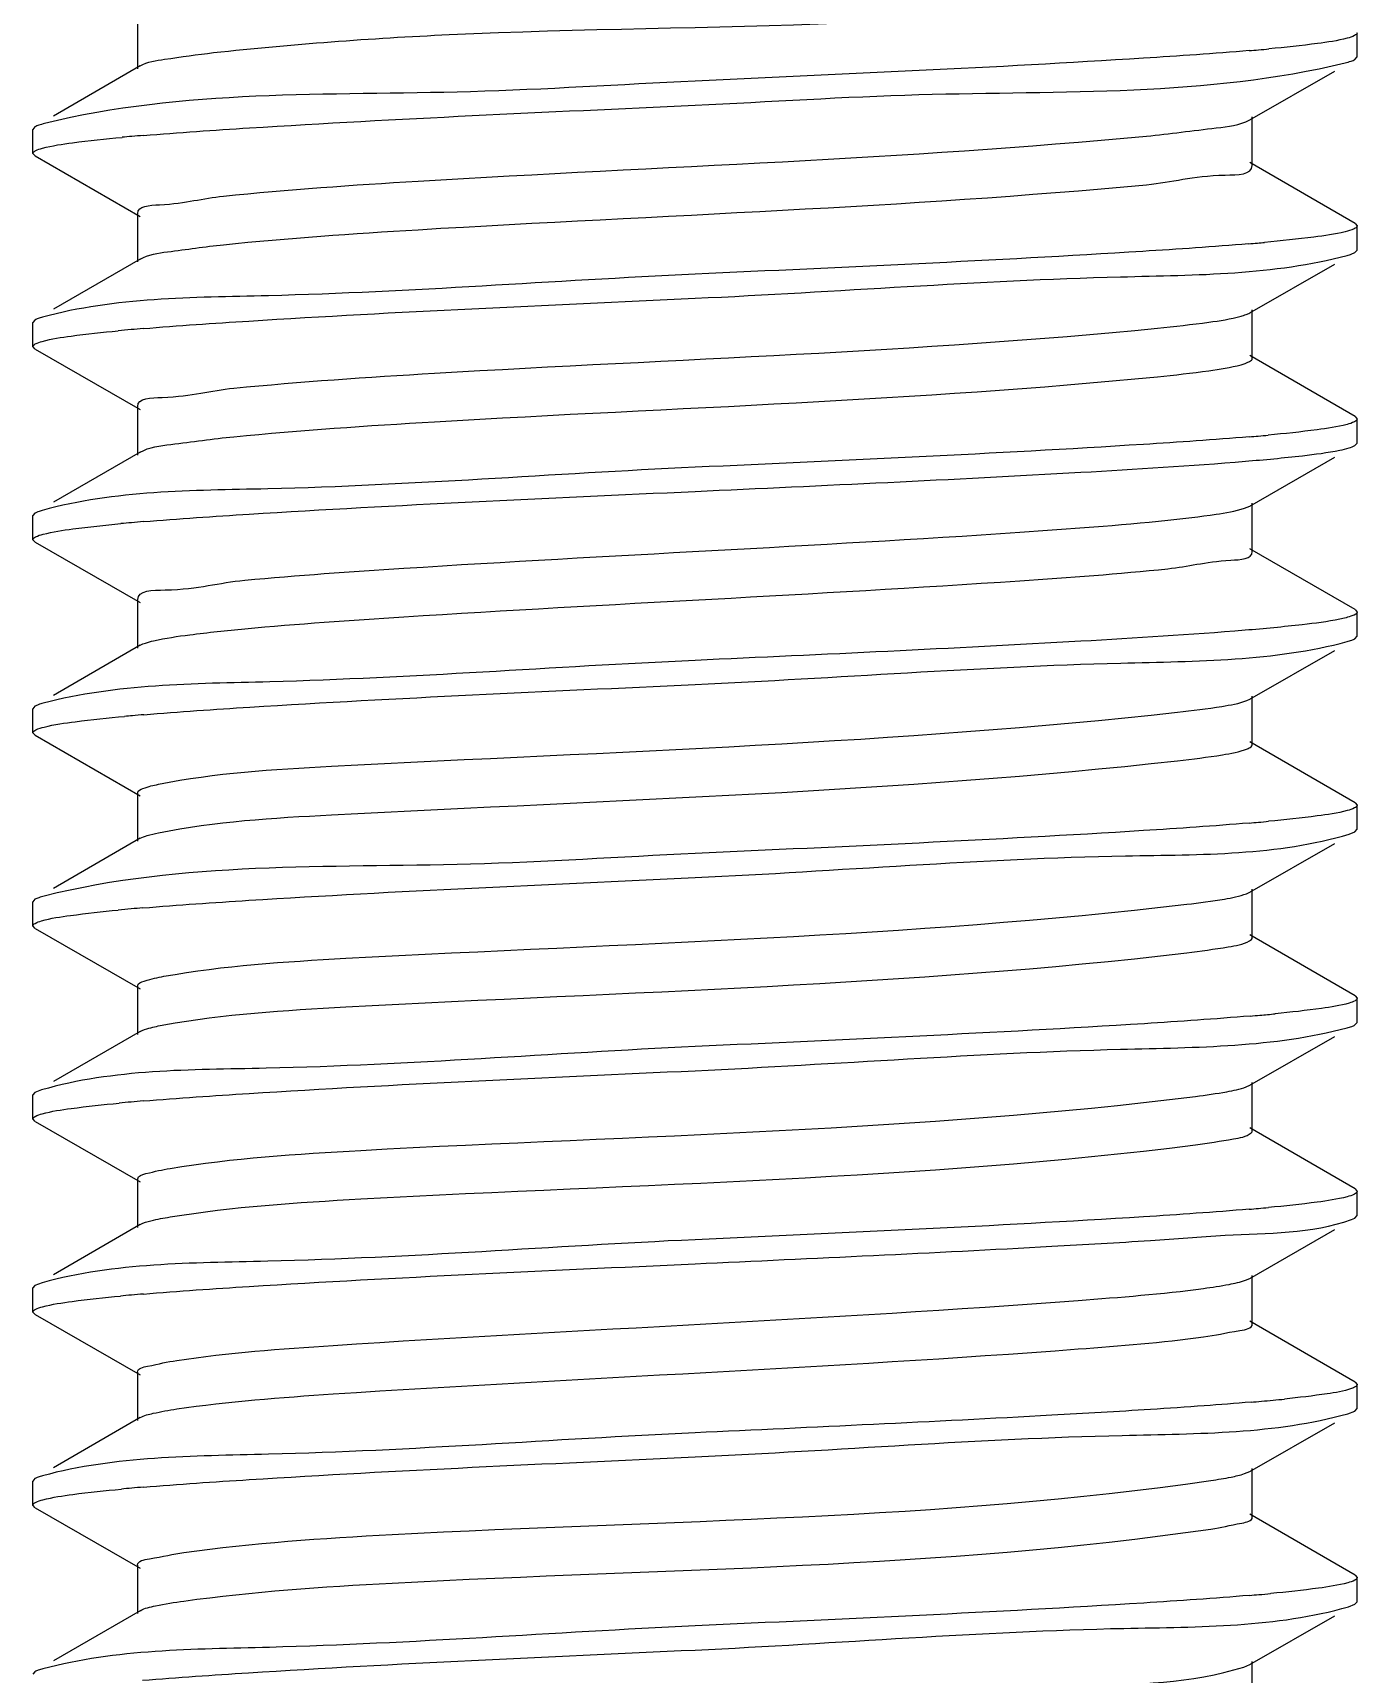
# Model space of a CAD drawing. Extents: x 1247970 to 1725648, y 860327 to 1277876.
# Drawn here: x 1318365.7 to 1318426.8, y 1199825.2 to 1199900.9 of the extents above; entities that cross this region are included whole.
import ezdxf

# ---------------------------------------------------------------- set-up
doc = ezdxf.new("R2010")
doc.units = 0
doc.header["$LTSCALE"] = 1000
doc.header["$MEASUREMENT"] = 0
doc.layers.get('0').update_dxf_attribs({"color": 254})
doc.layers.add('TK', color=4, linetype='Continuous')

# ---------------------------------------------------------------- blocks, each defined once
blk = doc.blocks.new('A$C7BF01818')
at = {"linetype": 'Continuous'}
for p, q in [((-2293.17, 6411.987), (-2293.17, 6409.747)), ((-2236.921, 6410.298), (-2236.921, 6411.409)), ((-2293.053, 6409.882), (-2297.045, 6407.569)), ((-2241.876, 6407.397), (-2237.957, 6409.647)), ((-2237.022, 6410.183), (-2236.921, 6410.298)), ((-2241.757, 6405.293), (-2241.757, 6407.533)), ((-2297.907, 6407.069), (-2298.005, 6406.956)), ((-2298.005, 6405.844), (-2298.005, 6406.955)), ((-2297.905, 6405.729), (-2298.005, 6405.843)), ((-2297.905, 6405.729), (-2293.051, 6402.943)), ((-2237.02, 6402.615), (-2241.874, 6405.428)), ((-2293.17, 6403.079), (-2293.17, 6400.839)), ((-2237.02, 6402.615), (-2236.921, 6402.501)), ((-2236.921, 6401.39), (-2236.921, 6402.501)), ((-2237.022, 6401.275), (-2236.921, 6401.39)), ((-2293.053, 6400.974), (-2297.045, 6398.661)), ((-2241.876, 6398.489), (-2237.957, 6400.738)), ((-2241.757, 6396.385), (-2241.757, 6398.625)), ((-2297.907, 6398.161), (-2298.005, 6398.047)), ((-2298.005, 6396.936), (-2298.005, 6398.047)), ((-2297.905, 6396.821), (-2298.005, 6396.936)), ((-2297.905, 6396.821), (-2293.051, 6394.035)), ((-2237.02, 6393.707), (-2241.874, 6396.52)), ((-2293.17, 6394.171), (-2293.17, 6391.931)), ((-2237.02, 6393.707), (-2236.921, 6393.593)), ((-2236.921, 6392.482), (-2236.921, 6393.593)), ((-2237.022, 6392.367), (-2236.921, 6392.482)), ((-2293.053, 6392.066), (-2297.045, 6389.753)), ((-2241.876, 6389.58), (-2237.957, 6391.83)), ((-2297.907, 6389.253), (-2298.005, 6389.139)), ((-2242.117, 6389.479), (-2241.877, 6389.58)), ((-2241.757, 6387.477), (-2241.757, 6389.717)), ((-2298.005, 6388.028), (-2298.005, 6389.139)), ((-2297.905, 6387.913), (-2298.005, 6388.028)), ((-2297.905, 6387.913), (-2293.051, 6385.126)), ((-2237.02, 6384.799), (-2241.874, 6387.612)), ((-2293.17, 6385.263), (-2293.17, 6383.023)), ((-2237.02, 6384.799), (-2236.921, 6384.685)), ((-2236.921, 6383.574), (-2236.921, 6384.685)), ((-2293.053, 6383.158), (-2297.045, 6380.844)), ((-2237.022, 6383.459), (-2236.921, 6383.574)), ((-2241.876, 6380.672), (-2237.957, 6382.922)), ((-2297.907, 6380.345), (-2298.005, 6380.231)), ((-2298.005, 6379.12), (-2298.005, 6380.231)), ((-2242.007, 6380.611), (-2241.876, 6380.672)), ((-2241.757, 6378.569), (-2241.757, 6380.809)), ((-2297.905, 6379.005), (-2298.005, 6379.12)), ((-2297.905, 6379.005), (-2293.051, 6376.218)), ((-2237.02, 6375.891), (-2241.874, 6378.704)), ((-2293.17, 6376.355), (-2293.17, 6374.115)), ((-2237.02, 6375.891), (-2236.921, 6375.777)), ((-2236.921, 6374.666), (-2236.921, 6375.777)), ((-2293.053, 6374.25), (-2297.045, 6371.936)), ((-2241.876, 6371.764), (-2237.957, 6374.014)), ((-2237.29, 6374.445), (-2237.022, 6374.551)), ((-2237.022, 6374.551), (-2236.921, 6374.666)), ((-2242.025, 6371.696), (-2241.876, 6371.764)), ((-2241.757, 6369.661), (-2241.757, 6371.901)), ((-2297.907, 6371.437), (-2298.005, 6371.324)), ((-2298.005, 6370.212), (-2298.005, 6371.323)), ((-2297.905, 6370.097), (-2298.005, 6370.211)), ((-2297.905, 6370.097), (-2293.051, 6367.31)), ((-2237.02, 6366.983), (-2241.874, 6369.796)), ((-2293.17, 6367.447), (-2293.17, 6365.207)), ((-2237.02, 6366.983), (-2236.921, 6366.869)), ((-2236.921, 6365.758), (-2236.921, 6366.869)), ((-2237.022, 6365.643), (-2236.921, 6365.758)), ((-2293.053, 6365.342), (-2297.045, 6363.028)), ((-2241.876, 6362.856), (-2237.957, 6365.106)), ((-2242.048, 6362.779), (-2241.876, 6362.856)), ((-2241.757, 6360.753), (-2241.757, 6362.993)), ((-2297.907, 6362.529), (-2298.005, 6362.414)), ((-2298.005, 6361.303), (-2298.005, 6362.415)), ((-2297.603, 6362.645), (-2297.906, 6362.529)), ((-2297.905, 6361.189), (-2298.005, 6361.303)), ((-2297.905, 6361.189), (-2293.051, 6358.402)), ((-2237.02, 6358.075), (-2241.874, 6360.888)), ((-2293.17, 6358.538), (-2293.17, 6356.299)), ((-2237.02, 6358.075), (-2236.921, 6357.961)), ((-2236.921, 6356.849), (-2236.921, 6357.961)), ((-2237.188, 6356.662), (-2237.022, 6356.735)), ((-2237.022, 6356.735), (-2236.921, 6356.849)), ((-2293.053, 6356.434), (-2297.045, 6354.12)), ((-2241.876, 6353.948), (-2237.957, 6356.198)), ((-2297.907, 6353.621), (-2298.005, 6353.507)), ((-2297.574, 6353.745), (-2297.906, 6353.621)), ((-2242.075, 6353.861), (-2241.876, 6353.948)), ((-2241.757, 6351.845), (-2241.757, 6354.084)), ((-2298.005, 6352.395), (-2298.005, 6353.507)), ((-2297.905, 6352.281), (-2298.005, 6352.395)), ((-2297.905, 6352.281), (-2293.051, 6349.494)), ((-2237.02, 6349.166), (-2241.874, 6351.98)), ((-2293.17, 6349.63), (-2293.17, 6347.391)), ((-2237.02, 6349.166), (-2236.921, 6349.053)), ((-2236.921, 6347.941), (-2236.921, 6349.053)), ((-2293.053, 6347.526), (-2297.045, 6345.212)), ((-2237.354, 6347.703), (-2237.022, 6347.826)), ((-2237.022, 6347.826), (-2236.921, 6347.941)), ((-2241.876, 6345.04), (-2237.957, 6347.29)), ((-2297.907, 6344.712), (-2298.005, 6344.599)), ((-2298.005, 6343.487), (-2298.005, 6344.599)), ((-2242.111, 6344.941), (-2241.877, 6345.04)), ((-2241.757, 6342.937), (-2241.757, 6345.176)), ((-2297.905, 6343.372), (-2298.005, 6343.487)), ((-2297.905, 6343.372), (-2293.051, 6340.586)), ((-2237.02, 6340.258), (-2241.874, 6343.072)), ((-2293.17, 6340.722), (-2293.17, 6338.483)), ((-2237.02, 6340.258), (-2236.921, 6340.145)), ((-2236.921, 6339.033), (-2236.921, 6340.145)), ((-2293.053, 6338.618), (-2297.045, 6336.304)), ((-2237.32, 6338.804), (-2237.022, 6338.918)), ((-2237.022, 6338.918), (-2236.921, 6339.034)), ((-2241.876, 6336.132), (-2237.957, 6338.382)), ((-2241.757, 6334.029), (-2241.757, 6336.268)), ((-2297.907, 6335.804), (-2298.005, 6335.691)), ((-2242.156, 6336.019), (-2241.877, 6336.132))]:
    blk.add_line(p, q, dxfattribs=at)
for centre, radius, start, end in [((-2252.135, 6531.371), 121.216, 274.84597, 275.04559), ((-2250.558, 6513.537), 103.311, 275.04401, 275.31495), ((-2284.266, 6302.587), 104.446, 95.0379, 95.28657), ((-2282.551, 6283.114), 123.994, 94.78823, 95.03749), ((-2252.254, 6523.827), 122.584, 274.83139, 275.02402), ((-2250.966, 6509.164), 107.865, 275.02453, 275.20074), ((-2284.616, 6297.54), 100.569, 95.05319, 95.3915), ((-2282.627, 6275.088), 123.109, 94.79552, 95.0552), ((-2252.152, 6513.749), 121.411, 274.8438, 275.04232), ((-2250.62, 6496.405), 103.999, 275.04113, 275.29693), ((-2284.371, 6285.925), 103.287, 95.04227, 95.31823), ((-2282.564, 6265.455), 123.836, 94.78882, 95.04249), ((-2284.019, 6273.108), 107.211, 95.02596, 95.21849), ((-2282.476, 6255.518), 124.869, 94.77989, 95.02437), ((-2252.147, 6495.875), 121.352, 274.84421, 275.04365), ((-2250.593, 6478.286), 103.695, 275.04229, 275.30502), ((-2284.614, 6270.787), 100.598, 95.05373, 95.38908), ((-2282.641, 6248.521), 122.951, 94.79792, 95.0557), ((-2251.98, 6485.046), 119.424, 274.86439, 275.07646), ((-2249.97, 6462.547), 96.836, 275.06972, 275.49519), ((-2284.532, 6260.979), 101.501, 95.04964, 95.36525), ((-2282.61, 6239.264), 123.301, 94.79401, 95.05097), ((-2252.15, 6478.083), 121.377, 274.84408, 275.04314), ((-2250.604, 6460.596), 103.821, 275.04185, 275.30177), ((-2284.411, 6250.734), 102.844, 95.04425, 95.32909), ((-2282.581, 6230.016), 123.642, 94.79104, 95.04473), ((-2251.857, 6465.835), 118.024, 274.87998, 275.1145), ((-2249.145, 6435.893), 87.959, 275.09376, 275.79105), ((-2284.326, 6240.888), 103.786, 95.04051, 95.30427), ((-2282.562, 6220.888), 123.863, 94.78942, 95.04046), ((-2252.098, 6459.68), 120.787, 274.84993, 275.0535), ((-2250.403, 6440.556), 101.589, 275.05081, 275.3612)]:
    blk.add_arc(centre, radius, start, end, dxfattribs=at)
for points, knots in [([(-2289.665, 6410.496), (-2286.053, 6410.892), (-2270.406, 6412.043), (-2254.502, 6411.374), (-2242.687, 6413.819)], [0, 0, 0, 0, 0.231437, 1, 1, 1, 1]), ([(-2237.383, 6411.163), (-2237.831, 6411.042), (-2239.037, 6410.869), (-2240.242, 6410.739), (-2240.988, 6410.669)], [0, 0, 0, 0, 0.3824, 1, 1, 1, 1]), ([(-2236.923, 6411.409), (-2236.923, 6411.353), (-2237.11, 6411.234), (-2237.265, 6411.194), (-2237.383, 6411.163)], [0, 0, 0, 0, 0.315199, 1, 1, 1, 1]), ([(-2293.053, 6409.882), (-2292.717, 6410.078), (-2291.54, 6410.242), (-2290.422, 6410.413), (-2289.665, 6410.496)], [0, 0, 0, 0, 0.337737, 1, 1, 1, 1]), ([(-2241.895, 6410.589), (-2243.522, 6410.451), (-2252.038, 6409.872), (-2260.567, 6409.502), (-2267.463, 6409.182)], [0, 0, 0, 0, 0.191193, 1, 1, 1, 1]), ([(-2267.463, 6408.071), (-2264.021, 6408.231), (-2254.054, 6408.898), (-2243.861, 6408.467), (-2237.478, 6410.027)], [0, 0, 0, 0, 0.344011, 1, 1, 1, 1]), ([(-2237.478, 6410.027), (-2237.386, 6410.05), (-2237.231, 6410.092), (-2237.08, 6410.15), (-2237.023, 6410.183)], [0, 0, 0, 0, 0.589974, 1, 1, 1, 1]), ([(-2267.463, 6409.182), (-2270.913, 6409.022), (-2280.884, 6408.349), (-2291.089, 6408.805), (-2297.466, 6407.222)], [0, 0, 0, 0, 0.34451, 1, 1, 1, 1]), ([(-2292.901, 6406.675), (-2291.274, 6406.812), (-2282.801, 6407.384), (-2274.316, 6407.753), (-2267.463, 6408.071)], [0, 0, 0, 0, 0.192199, 1, 1, 1, 1]), ([(-2246.637, 6406.645), (-2245.561, 6406.746), (-2244, 6406.974), (-2242.335, 6407.133), (-2241.877, 6407.397)], [0, 0, 0, 0, 0.671541, 1, 1, 1, 1]), ([(-2297.466, 6407.222), (-2297.555, 6407.2), (-2297.705, 6407.159), (-2297.851, 6407.101), (-2297.906, 6407.069)], [0, 0, 0, 0, 0.589232, 1, 1, 1, 1]), ([(-2297.562, 6406.086), (-2297.108, 6406.21), (-2295.88, 6406.386), (-2294.653, 6406.518), (-2293.89, 6406.588)], [0, 0, 0, 0, 0.380183, 1, 1, 1, 1]), ([(-2289.21, 6403.876), (-2286.227, 6404.185), (-2272.034, 6405.149), (-2257.81, 6405.594), (-2246.637, 6406.645)], [0, 0, 0, 0, 0.210879, 1, 1, 1, 1]), ([(-2298.004, 6405.843), (-2298.004, 6405.898), (-2297.825, 6406.016), (-2297.675, 6406.055), (-2297.562, 6406.086)], [0, 0, 0, 0, 0.316303, 1, 1, 1, 1]), ([(-2246.637, 6404.405), (-2245.423, 6404.519), (-2244.289, 6404.906), (-2241.761, 6404.851), (-2241.759, 6405.293)], [0, 0, 0, 0, 0.733837, 1, 1, 1, 1]), ([(-2289.21, 6401.637), (-2286.227, 6401.945), (-2272.034, 6402.909), (-2257.81, 6403.354), (-2246.637, 6404.405)], [0, 0, 0, 0, 0.210879, 1, 1, 1, 1]), ([(-2293.168, 6403.079), (-2293.169, 6403.441), (-2291.132, 6403.474), (-2290.197, 6403.774), (-2289.21, 6403.876)], [0, 0, 0, 0, 0.267194, 1, 1, 1, 1]), ([(-2237.478, 6402.23), (-2237.949, 6402.115), (-2239.188, 6401.941), (-2240.429, 6401.812), (-2241.188, 6401.743)], [0, 0, 0, 0, 0.388842, 1, 1, 1, 1]), ([(-2236.923, 6402.501), (-2236.923, 6402.436), (-2237.157, 6402.308), (-2237.336, 6402.265), (-2237.478, 6402.23)], [0, 0, 0, 0, 0.307526, 1, 1, 1, 1]), ([(-2293.052, 6400.974), (-2292.677, 6401.193), (-2291.338, 6401.357), (-2290.073, 6401.547), (-2289.21, 6401.637)], [0, 0, 0, 0, 0.333885, 1, 1, 1, 1]), ([(-2241.929, 6401.678), (-2243.556, 6401.54), (-2252.061, 6400.963), (-2260.579, 6400.594), (-2267.463, 6400.274)], [0, 0, 0, 0, 0.191465, 1, 1, 1, 1]), ([(-2237.39, 6401.141), (-2237.317, 6401.161), (-2237.191, 6401.198), (-2237.07, 6401.248), (-2237.022, 6401.275)], [0, 0, 0, 0, 0.580973, 1, 1, 1, 1]), ([(-2267.463, 6399.163), (-2260.922, 6399.467), (-2250.962, 6400.252), (-2240.772, 6400.241), (-2237.39, 6401.141)], [0, 0, 0, 0, 0.651738, 1, 1, 1, 1]), ([(-2267.463, 6400.274), (-2274.023, 6399.97), (-2283.986, 6399.167), (-2294.196, 6399.21), (-2297.562, 6398.289)], [0, 0, 0, 0, 0.653001, 1, 1, 1, 1]), ([(-2292.919, 6397.766), (-2291.293, 6397.902), (-2282.813, 6398.476), (-2274.323, 6398.844), (-2267.463, 6399.163)], [0, 0, 0, 0, 0.19199, 1, 1, 1, 1]), ([(-2297.562, 6398.289), (-2297.63, 6398.27), (-2297.748, 6398.235), (-2297.862, 6398.187), (-2297.906, 6398.161)], [0, 0, 0, 0, 0.578957, 1, 1, 1, 1]), ([(-2246.135, 6397.785), (-2245.341, 6397.864), (-2244.052, 6398.01), (-2242.762, 6398.206), (-2242.278, 6398.339)], [0, 0, 0, 0, 0.613963, 1, 1, 1, 1]), ([(-2242.278, 6398.339), (-2242.199, 6398.361), (-2242.062, 6398.403), (-2241.929, 6398.458), (-2241.877, 6398.489)], [0, 0, 0, 0, 0.577447, 1, 1, 1, 1]), ([(-2297.57, 6397.175), (-2297.137, 6397.295), (-2295.964, 6397.467), (-2294.793, 6397.595), (-2294.066, 6397.664)], [0, 0, 0, 0, 0.381151, 1, 1, 1, 1]), ([(-2288.73, 6395.017), (-2285.65, 6395.319), (-2271.451, 6396.273), (-2257.215, 6396.69), (-2246.135, 6397.785)], [0, 0, 0, 0, 0.217496, 1, 1, 1, 1]), ([(-2298.004, 6396.936), (-2298.004, 6396.99), (-2297.829, 6397.106), (-2297.682, 6397.145), (-2297.57, 6397.175)], [0, 0, 0, 0, 0.317904, 1, 1, 1, 1]), ([(-2246.135, 6395.545), (-2245.341, 6395.624), (-2244.052, 6395.77), (-2242.762, 6395.966), (-2242.278, 6396.099)], [0, 0, 0, 0, 0.613963, 1, 1, 1, 1]), ([(-2242.278, 6396.099), (-2242.145, 6396.136), (-2241.969, 6396.183), (-2241.759, 6396.321), (-2241.759, 6396.385)], [0, 0, 0, 0, 0.68229, 1, 1, 1, 1]), ([(-2288.73, 6392.777), (-2285.65, 6393.079), (-2271.451, 6394.034), (-2257.215, 6394.451), (-2246.135, 6395.545)], [0, 0, 0, 0, 0.217496, 1, 1, 1, 1]), ([(-2293.168, 6394.171), (-2293.168, 6394.574), (-2290.874, 6394.563), (-2289.835, 6394.908), (-2288.73, 6395.017)], [0, 0, 0, 0, 0.26653, 1, 1, 1, 1]), ([(-2237.39, 6393.345), (-2237.842, 6393.224), (-2239.055, 6393.05), (-2240.268, 6392.92), (-2241.019, 6392.85)], [0, 0, 0, 0, 0.382755, 1, 1, 1, 1]), ([(-2236.923, 6393.593), (-2236.923, 6393.536), (-2237.114, 6393.417), (-2237.27, 6393.376), (-2237.39, 6393.345)], [0, 0, 0, 0, 0.314531, 1, 1, 1, 1]), ([(-2293.052, 6392.066), (-2292.634, 6392.31), (-2291.124, 6392.471), (-2289.705, 6392.681), (-2288.73, 6392.777)], [0, 0, 0, 0, 0.330518, 1, 1, 1, 1]), ([(-2241.9, 6392.772), (-2243.527, 6392.634), (-2252.042, 6392.056), (-2260.569, 6391.686), (-2267.463, 6391.366)], [0, 0, 0, 0, 0.191235, 1, 1, 1, 1]), ([(-2237.723, 6392.156), (-2237.578, 6392.186), (-2237.341, 6392.241), (-2237.106, 6392.319), (-2237.023, 6392.367)], [0, 0, 0, 0, 0.608479, 1, 1, 1, 1]), ([(-2242.077, 6391.646), (-2241.2, 6391.719), (-2239.745, 6391.856), (-2238.293, 6392.04), (-2237.723, 6392.156)], [0, 0, 0, 0, 0.602598, 1, 1, 1, 1]), ([(-2267.463, 6391.366), (-2274.031, 6391.061), (-2283.994, 6390.252), (-2294.211, 6390.306), (-2297.57, 6389.379)], [0, 0, 0, 0, 0.653592, 1, 1, 1, 1]), ([(-2292.902, 6388.859), (-2291.276, 6388.995), (-2282.802, 6389.568), (-2274.317, 6389.937), (-2267.463, 6390.255)], [0, 0, 0, 0, 0.19213, 1, 1, 1, 1]), ([(-2297.57, 6389.379), (-2297.637, 6389.36), (-2297.752, 6389.325), (-2297.863, 6389.278), (-2297.906, 6389.253)], [0, 0, 0, 0, 0.577846, 1, 1, 1, 1]), ([(-2245.659, 6388.925), (-2244.914, 6389.003), (-2243.73, 6389.148), (-2242.542, 6389.339), (-2242.117, 6389.479)], [0, 0, 0, 0, 0.625887, 1, 1, 1, 1]), ([(-2297.53, 6388.278), (-2297.082, 6388.397), (-2295.883, 6388.569), (-2294.685, 6388.698), (-2293.944, 6388.767)], [0, 0, 0, 0, 0.383866, 1, 1, 1, 1]), ([(-2298.004, 6388.028), (-2298.004, 6388.085), (-2297.809, 6388.206), (-2297.651, 6388.246), (-2297.53, 6388.278)], [0, 0, 0, 0, 0.313842, 1, 1, 1, 1]), ([(-2288.226, 6386.157), (-2285.785, 6386.385), (-2273.874, 6387.208), (-2261.948, 6387.729), (-2252.484, 6388.372)], [0, 0, 0, 0, 0.20538, 1, 1, 1, 1]), ([(-2245.659, 6386.686), (-2244.686, 6386.787), (-2243.763, 6387.081), (-2241.758, 6387.121), (-2241.759, 6387.477)], [0, 0, 0, 0, 0.73314, 1, 1, 1, 1]), ([(-2293.168, 6385.263), (-2293.166, 6385.71), (-2290.603, 6385.649), (-2289.455, 6386.042), (-2288.226, 6386.157)], [0, 0, 0, 0, 0.266129, 1, 1, 1, 1]), ([(-2288.226, 6383.917), (-2285.785, 6384.145), (-2273.874, 6384.969), (-2261.948, 6385.49), (-2252.484, 6386.132)], [0, 0, 0, 0, 0.20538, 1, 1, 1, 1]), ([(-2236.923, 6384.685), (-2236.924, 6384.599), (-2237.282, 6384.456), (-2237.521, 6384.401), (-2237.723, 6384.359)], [0, 0, 0, 0, 0.294048, 1, 1, 1, 1]), ([(-2292.433, 6383.363), (-2291.886, 6383.49), (-2290.482, 6383.689), (-2289.075, 6383.838), (-2288.226, 6383.917)], [0, 0, 0, 0, 0.396912, 1, 1, 1, 1]), ([(-2237.723, 6384.359), (-2238.294, 6384.243), (-2239.749, 6384.059), (-2241.207, 6383.922), (-2242.087, 6383.848)], [0, 0, 0, 0, 0.39732, 1, 1, 1, 1]), ([(-2293.052, 6383.158), (-2292.976, 6383.202), (-2292.77, 6383.279), (-2292.559, 6383.334), (-2292.433, 6383.363)], [0, 0, 0, 0, 0.403646, 1, 1, 1, 1]), ([(-2267.463, 6381.347), (-2260.917, 6381.651), (-2250.957, 6382.439), (-2240.763, 6382.422), (-2237.385, 6383.326)], [0, 0, 0, 0, 0.652036, 1, 1, 1, 1]), ([(-2237.385, 6383.326), (-2237.312, 6383.346), (-2237.189, 6383.382), (-2237.069, 6383.432), (-2237.022, 6383.459)], [0, 0, 0, 0, 0.580352, 1, 1, 1, 1]), ([(-2267.463, 6382.458), (-2274.001, 6382.155), (-2283.959, 6381.374), (-2294.144, 6381.376), (-2297.53, 6380.482)], [0, 0, 0, 0, 0.651454, 1, 1, 1, 1]), ([(-2292.881, 6379.953), (-2291.254, 6380.089), (-2282.787, 6380.661), (-2274.309, 6381.029), (-2267.463, 6381.347)], [0, 0, 0, 0, 0.192343, 1, 1, 1, 1]), ([(-2297.53, 6380.482), (-2297.605, 6380.462), (-2297.733, 6380.424), (-2297.858, 6380.373), (-2297.906, 6380.345)], [0, 0, 0, 0, 0.582618, 1, 1, 1, 1]), ([(-2292.21, 6376.743), (-2289.591, 6377.277), (-2273.846, 6378.189), (-2258.164, 6378.637), (-2245.207, 6380.066)], [0, 0, 0, 0, 0.170148, 1, 1, 1, 1]), ([(-2245.207, 6380.066), (-2244.523, 6380.141), (-2243.454, 6380.284), (-2242.374, 6380.465), (-2242.007, 6380.611)], [0, 0, 0, 0, 0.635247, 1, 1, 1, 1]), ([(-2298.004, 6379.12), (-2298.003, 6379.183), (-2297.782, 6379.308), (-2297.61, 6379.351), (-2297.475, 6379.384)], [0, 0, 0, 0, 0.309986, 1, 1, 1, 1]), ([(-2297.475, 6379.384), (-2297.007, 6379.501), (-2295.769, 6379.676), (-2294.531, 6379.806), (-2293.771, 6379.875)], [0, 0, 0, 0, 0.386998, 1, 1, 1, 1]), ([(-2241.986, 6378.38), (-2241.926, 6378.405), (-2241.834, 6378.443), (-2241.758, 6378.532), (-2241.759, 6378.569)], [0, 0, 0, 0, 0.639407, 1, 1, 1, 1]), ([(-2292.21, 6374.504), (-2289.591, 6375.037), (-2273.846, 6375.949), (-2258.164, 6376.398), (-2245.207, 6377.826)], [0, 0, 0, 0, 0.170148, 1, 1, 1, 1]), ([(-2245.207, 6377.826), (-2244.515, 6377.902), (-2243.44, 6378.048), (-2242.35, 6378.229), (-2241.986, 6378.38)], [0, 0, 0, 0, 0.63863, 1, 1, 1, 1]), ([(-2293.168, 6376.355), (-2293.168, 6376.458), (-2292.738, 6376.628), (-2292.453, 6376.694), (-2292.21, 6376.743)], [0, 0, 0, 0, 0.294223, 1, 1, 1, 1]), ([(-2237.385, 6375.53), (-2237.835, 6375.409), (-2239.046, 6375.235), (-2240.256, 6375.105), (-2241.005, 6375.035)], [0, 0, 0, 0, 0.382425, 1, 1, 1, 1]), ([(-2236.923, 6375.777), (-2236.923, 6375.721), (-2237.111, 6375.601), (-2237.266, 6375.561), (-2237.385, 6375.53)], [0, 0, 0, 0, 0.315013, 1, 1, 1, 1]), ([(-2241.9, 6374.956), (-2243.526, 6374.818), (-2252.041, 6374.24), (-2260.568, 6373.87), (-2267.463, 6373.55)], [0, 0, 0, 0, 0.191214, 1, 1, 1, 1]), ([(-2293.052, 6374.25), (-2292.952, 6374.308), (-2292.67, 6374.402), (-2292.385, 6374.468), (-2292.21, 6374.504)], [0, 0, 0, 0, 0.390527, 1, 1, 1, 1]), ([(-2267.463, 6372.439), (-2260.843, 6372.746), (-2250.877, 6373.613), (-2240.599, 6373.453), (-2237.29, 6374.445)], [0, 0, 0, 0, 0.657311, 1, 1, 1, 1]), ([(-2267.463, 6373.55), (-2270.917, 6373.39), (-2280.89, 6372.713), (-2291.102, 6373.182), (-2297.475, 6371.588)], [0, 0, 0, 0, 0.344783, 1, 1, 1, 1]), ([(-2292.924, 6371.041), (-2291.298, 6371.178), (-2282.817, 6371.751), (-2274.324, 6372.12), (-2267.463, 6372.439)], [0, 0, 0, 0, 0.191994, 1, 1, 1, 1]), ([(-2297.475, 6371.588), (-2297.562, 6371.566), (-2297.709, 6371.525), (-2297.852, 6371.468), (-2297.906, 6371.437)], [0, 0, 0, 0, 0.588366, 1, 1, 1, 1]), ([(-2291.958, 6367.884), (-2289.191, 6368.387), (-2273.412, 6369.361), (-2257.647, 6369.698), (-2244.782, 6371.206)], [0, 0, 0, 0, 0.178406, 1, 1, 1, 1]), ([(-2244.782, 6371.206), (-2244.2, 6371.274), (-2243.278, 6371.402), (-2242.351, 6371.571), (-2242.025, 6371.696)], [0, 0, 0, 0, 0.627082, 1, 1, 1, 1]), ([(-2298.004, 6370.211), (-2298.005, 6370.262), (-2297.845, 6370.375), (-2297.706, 6370.412), (-2297.603, 6370.442)], [0, 0, 0, 0, 0.32085, 1, 1, 1, 1]), ([(-2297.603, 6370.442), (-2297.17, 6370.566), (-2295.984, 6370.739), (-2294.801, 6370.87), (-2294.062, 6370.94)], [0, 0, 0, 0, 0.377676, 1, 1, 1, 1]), ([(-2244.782, 6368.966), (-2244.141, 6369.041), (-2243.18, 6369.191), (-2242.182, 6369.355), (-2241.884, 6369.52)], [0, 0, 0, 0, 0.654551, 1, 1, 1, 1]), ([(-2241.884, 6369.52), (-2241.85, 6369.539), (-2241.794, 6369.573), (-2241.758, 6369.635), (-2241.758, 6369.661)], [0, 0, 0, 0, 0.60532, 1, 1, 1, 1]), ([(-2291.958, 6365.644), (-2289.191, 6366.147), (-2273.412, 6367.121), (-2257.647, 6367.458), (-2244.782, 6368.966)], [0, 0, 0, 0, 0.178406, 1, 1, 1, 1]), ([(-2293.169, 6367.447), (-2293.168, 6367.572), (-2292.607, 6367.748), (-2292.264, 6367.828), (-2291.958, 6367.884)], [0, 0, 0, 0, 0.287378, 1, 1, 1, 1]), ([(-2237.29, 6366.648), (-2237.703, 6366.525), (-2238.845, 6366.354), (-2239.983, 6366.225), (-2240.697, 6366.156)], [0, 0, 0, 0, 0.375669, 1, 1, 1, 1]), ([(-2236.923, 6366.869), (-2236.922, 6366.821), (-2237.065, 6366.714), (-2237.195, 6366.677), (-2237.29, 6366.648)], [0, 0, 0, 0, 0.325442, 1, 1, 1, 1]), ([(-2241.853, 6366.052), (-2243.479, 6365.914), (-2252.01, 6365.333), (-2260.552, 6364.963), (-2267.463, 6364.642)], [0, 0, 0, 0, 0.190806, 1, 1, 1, 1]), ([(-2293.052, 6365.342), (-2292.927, 6365.414), (-2292.559, 6365.524), (-2292.19, 6365.602), (-2291.958, 6365.644)], [0, 0, 0, 0, 0.379548, 1, 1, 1, 1]), ([(-2267.463, 6363.531), (-2260.921, 6363.834), (-2250.962, 6364.62), (-2240.771, 6364.609), (-2237.389, 6365.509)], [0, 0, 0, 0, 0.651783, 1, 1, 1, 1]), ([(-2237.389, 6365.509), (-2237.316, 6365.528), (-2237.191, 6365.565), (-2237.07, 6365.615), (-2237.022, 6365.643)], [0, 0, 0, 0, 0.580906, 1, 1, 1, 1]), ([(-2267.463, 6364.642), (-2274.056, 6364.336), (-2284.021, 6363.5), (-2294.266, 6363.603), (-2297.603, 6362.645)], [0, 0, 0, 0, 0.655291, 1, 1, 1, 1]), ([(-2292.915, 6362.134), (-2291.289, 6362.27), (-2282.811, 6362.844), (-2274.321, 6363.212), (-2267.463, 6363.531)], [0, 0, 0, 0, 0.192039, 1, 1, 1, 1]), ([(-2244.383, 6362.346), (-2243.897, 6362.407), (-2243.115, 6362.52), (-2242.332, 6362.675), (-2242.048, 6362.779)], [0, 0, 0, 0, 0.617634, 1, 1, 1, 1]), ([(-2297.574, 6361.542), (-2297.136, 6361.664), (-2295.948, 6361.836), (-2294.761, 6361.966), (-2294.023, 6362.036)], [0, 0, 0, 0, 0.380282, 1, 1, 1, 1]), ([(-2291.678, 6359.024), (-2288.768, 6359.502), (-2272.965, 6360.52), (-2257.139, 6360.748), (-2244.383, 6362.346)], [0, 0, 0, 0, 0.186619, 1, 1, 1, 1]), ([(-2298.004, 6361.303), (-2298.004, 6361.357), (-2297.831, 6361.472), (-2297.685, 6361.511), (-2297.574, 6361.542)], [0, 0, 0, 0, 0.318273, 1, 1, 1, 1]), ([(-2244.383, 6360.106), (-2243.795, 6360.18), (-2242.959, 6360.338), (-2242.031, 6360.475), (-2241.812, 6360.66)], [0, 0, 0, 0, 0.673805, 1, 1, 1, 1]), ([(-2241.812, 6360.66), (-2241.796, 6360.673), (-2241.77, 6360.7), (-2241.758, 6360.737), (-2241.758, 6360.753)], [0, 0, 0, 0, 0.561944, 1, 1, 1, 1]), ([(-2291.678, 6356.784), (-2288.768, 6357.262), (-2272.965, 6358.28), (-2257.139, 6358.508), (-2244.383, 6360.106)], [0, 0, 0, 0, 0.186619, 1, 1, 1, 1]), ([(-2293.169, 6358.538), (-2293.168, 6358.688), (-2292.46, 6358.864), (-2292.053, 6358.962), (-2291.678, 6359.024)], [0, 0, 0, 0, 0.282158, 1, 1, 1, 1]), ([(-2237.389, 6357.712), (-2237.84, 6357.592), (-2239.051, 6357.418), (-2240.262, 6357.288), (-2241.011, 6357.219)], [0, 0, 0, 0, 0.382825, 1, 1, 1, 1]), ([(-2236.923, 6357.961), (-2236.923, 6357.904), (-2237.114, 6357.784), (-2237.27, 6357.744), (-2237.389, 6357.712)], [0, 0, 0, 0, 0.314536, 1, 1, 1, 1]), ([(-2293.052, 6356.434), (-2292.9, 6356.522), (-2292.434, 6356.646), (-2291.973, 6356.736), (-2291.678, 6356.784)], [0, 0, 0, 0, 0.370266, 1, 1, 1, 1]), ([(-2241.9, 6357.14), (-2243.526, 6357.002), (-2252.041, 6356.423), (-2260.568, 6356.054), (-2267.463, 6355.734)], [0, 0, 0, 0, 0.191221, 1, 1, 1, 1]), ([(-2246.458, 6355.698), (-2245.309, 6355.771), (-2242.233, 6356.059), (-2239.033, 6356.011), (-2237.188, 6356.662)], [0, 0, 0, 0, 0.370173, 1, 1, 1, 1]), ([(-2267.463, 6355.734), (-2274.034, 6355.429), (-2283.997, 6354.616), (-2294.218, 6354.676), (-2297.574, 6353.745)], [0, 0, 0, 0, 0.653765, 1, 1, 1, 1]), ([(-2267.463, 6354.622), (-2261.979, 6354.877), (-2254.975, 6355.195), (-2247.975, 6355.601), (-2246.458, 6355.698)], [0, 0, 0, 0, 0.7831, 1, 1, 1, 1]), ([(-2292.908, 6353.226), (-2291.282, 6353.363), (-2282.806, 6353.936), (-2274.319, 6354.304), (-2267.463, 6354.622)], [0, 0, 0, 0, 0.192111, 1, 1, 1, 1]), ([(-2244.01, 6353.486), (-2243.615, 6353.54), (-2242.965, 6353.639), (-2242.319, 6353.776), (-2242.075, 6353.861)], [0, 0, 0, 0, 0.607208, 1, 1, 1, 1]), ([(-2297.556, 6352.639), (-2297.11, 6352.76), (-2295.908, 6352.934), (-2294.707, 6353.064), (-2293.963, 6353.133)], [0, 0, 0, 0, 0.381534, 1, 1, 1, 1]), ([(-2291.37, 6350.164), (-2288.978, 6350.523), (-2275.102, 6351.519), (-2261.225, 6352.063), (-2249.783, 6352.933)], [0, 0, 0, 0, 0.174126, 1, 1, 1, 1]), ([(-2298.004, 6352.395), (-2298.004, 6352.451), (-2297.822, 6352.568), (-2297.671, 6352.608), (-2297.556, 6352.639)], [0, 0, 0, 0, 0.316321, 1, 1, 1, 1]), ([(-2244.01, 6351.247), (-2243.445, 6351.323), (-2242.876, 6351.475), (-2241.755, 6351.63), (-2241.758, 6351.845)], [0, 0, 0, 0, 0.726863, 1, 1, 1, 1]), ([(-2291.37, 6347.924), (-2288.978, 6348.283), (-2275.102, 6349.279), (-2261.225, 6349.824), (-2249.783, 6350.693)], [0, 0, 0, 0, 0.174126, 1, 1, 1, 1]), ([(-2293.17, 6349.63), (-2293.169, 6349.806), (-2292.296, 6349.977), (-2291.822, 6350.096), (-2291.37, 6350.164)], [0, 0, 0, 0, 0.278089, 1, 1, 1, 1]), ([(-2236.923, 6349.053), (-2236.923, 6349.014), (-2237.018, 6348.924), (-2237.119, 6348.89), (-2237.188, 6348.865)], [0, 0, 0, 0, 0.342669, 1, 1, 1, 1]), ([(-2237.188, 6348.865), (-2237.548, 6348.738), (-2238.585, 6348.576), (-2239.614, 6348.449), (-2240.27, 6348.383)], [0, 0, 0, 0, 0.366604, 1, 1, 1, 1]), ([(-2293.052, 6347.526), (-2292.871, 6347.63), (-2292.298, 6347.767), (-2291.734, 6347.87), (-2291.37, 6347.924)], [0, 0, 0, 0, 0.362334, 1, 1, 1, 1]), ([(-2246.458, 6347.901), (-2247.975, 6347.804), (-2254.975, 6347.399), (-2261.979, 6347.08), (-2267.463, 6346.826)], [0, 0, 0, 0, 0.2169, 1, 1, 1, 1]), ([(-2267.463, 6345.714), (-2260.894, 6346.019), (-2250.931, 6346.831), (-2240.711, 6346.773), (-2237.354, 6347.703)], [0, 0, 0, 0, 0.65369, 1, 1, 1, 1]), ([(-2241.817, 6348.239), (-2242.536, 6348.178), (-2244.082, 6348.058), (-2245.63, 6347.954), (-2246.458, 6347.901)], [0, 0, 0, 0, 0.465214, 1, 1, 1, 1]), ([(-2267.463, 6346.826), (-2274.02, 6346.521), (-2283.981, 6345.723), (-2294.186, 6345.757), (-2297.556, 6344.842)], [0, 0, 0, 0, 0.652749, 1, 1, 1, 1]), ([(-2292.904, 6344.319), (-2291.278, 6344.455), (-2282.803, 6345.028), (-2274.317, 6345.396), (-2267.463, 6345.714)], [0, 0, 0, 0, 0.192162, 1, 1, 1, 1]), ([(-2297.556, 6344.842), (-2297.626, 6344.823), (-2297.745, 6344.787), (-2297.861, 6344.739), (-2297.906, 6344.712)], [0, 0, 0, 0, 0.579645, 1, 1, 1, 1]), ([(-2291.034, 6341.304), (-2287.852, 6341.744), (-2272.046, 6342.816), (-2256.149, 6342.805), (-2243.665, 6344.627)], [0, 0, 0, 0, 0.202978, 1, 1, 1, 1]), ([(-2243.665, 6344.627), (-2243.355, 6344.672), (-2242.833, 6344.757), (-2242.315, 6344.873), (-2242.111, 6344.941)], [0, 0, 0, 0, 0.593692, 1, 1, 1, 1]), ([(-2298.004, 6343.487), (-2298.004, 6343.544), (-2297.813, 6343.664), (-2297.657, 6343.704), (-2297.537, 6343.736)], [0, 0, 0, 0, 0.314543, 1, 1, 1, 1]), ([(-2297.537, 6343.736), (-2297.087, 6343.856), (-2295.877, 6344.03), (-2294.669, 6344.159), (-2293.921, 6344.229)], [0, 0, 0, 0, 0.382897, 1, 1, 1, 1]), ([(-2291.034, 6339.064), (-2287.852, 6339.504), (-2272.046, 6340.577), (-2256.149, 6340.566), (-2243.665, 6342.387)], [0, 0, 0, 0, 0.202978, 1, 1, 1, 1]), ([(-2243.665, 6342.387), (-2243.187, 6342.457), (-2242.69, 6342.584), (-2241.757, 6342.751), (-2241.757, 6342.937)], [0, 0, 0, 0, 0.723064, 1, 1, 1, 1]), ([(-2293.17, 6340.722), (-2293.17, 6340.927), (-2292.115, 6341.086), (-2291.57, 6341.23), (-2291.034, 6341.304)], [0, 0, 0, 0, 0.274862, 1, 1, 1, 1]), ([(-2236.923, 6340.145), (-2236.923, 6340.091), (-2237.096, 6339.975), (-2237.243, 6339.936), (-2237.354, 6339.906)], [0, 0, 0, 0, 0.318103, 1, 1, 1, 1]), ([(-2241.886, 6339.325), (-2243.512, 6339.187), (-2252.032, 6338.608), (-2260.564, 6338.238), (-2267.463, 6337.918)], [0, 0, 0, 0, 0.191083, 1, 1, 1, 1]), ([(-2237.354, 6339.906), (-2237.793, 6339.784), (-2238.983, 6339.611), (-2240.172, 6339.481), (-2240.911, 6339.412)], [0, 0, 0, 0, 0.380342, 1, 1, 1, 1]), ([(-2293.053, 6338.618), (-2292.84, 6338.74), (-2292.149, 6338.888), (-2291.475, 6339.004), (-2291.034, 6339.064)], [0, 0, 0, 0, 0.355499, 1, 1, 1, 1]), ([(-2267.463, 6336.806), (-2260.868, 6337.112), (-2250.902, 6337.952), (-2240.654, 6337.842), (-2237.32, 6338.804)], [0, 0, 0, 0, 0.655521, 1, 1, 1, 1]), ([(-2267.463, 6337.918), (-2274.006, 6337.614), (-2283.965, 6336.829), (-2294.156, 6336.839), (-2297.537, 6335.939)], [0, 0, 0, 0, 0.651765, 1, 1, 1, 1]), ([(-2292.945, 6335.407), (-2291.319, 6335.544), (-2282.831, 6336.119), (-2274.331, 6336.487), (-2267.463, 6336.806)], [0, 0, 0, 0, 0.191806, 1, 1, 1, 1]), ([(-2297.537, 6335.939), (-2297.611, 6335.92), (-2297.737, 6335.882), (-2297.859, 6335.832), (-2297.906, 6335.804)], [0, 0, 0, 0, 0.5818, 1, 1, 1, 1]), ([(-2290.671, 6332.444), (-2281.841, 6333.577), (-2268.067, 6333.753), (-2252.003, 6335.155), (-2244.561, 6335.261), (-2242.156, 6336.019)], [0, 0, 0, 0, 0.548929, 0.844484, 1, 1, 1, 1])]:
    blk.add_open_spline(points, degree=3, knots=knots, dxfattribs=at)
for points in [[(-2249.666, 6391.137), (-2247.135, 6391.281), (-2244.604, 6391.435), (-2242.077, 6391.646)], [(-2267.463, 6390.255), (-2261.53, 6390.53), (-2255.596, 6390.798), (-2249.666, 6391.137)], [(-2252.484, 6388.372), (-2250.207, 6388.526), (-2247.929, 6388.689), (-2245.659, 6388.925)], [(-2252.484, 6386.132), (-2250.207, 6386.287), (-2247.929, 6386.449), (-2245.659, 6386.686)], [(-2249.666, 6383.34), (-2255.596, 6383.001), (-2261.53, 6382.734), (-2267.463, 6382.458)], [(-2242.087, 6383.848), (-2244.61, 6383.638), (-2247.138, 6383.484), (-2249.666, 6383.34)], [(-2249.783, 6352.933), (-2247.856, 6353.079), (-2245.926, 6353.229), (-2244.01, 6353.486)], [(-2249.783, 6350.693), (-2247.856, 6350.839), (-2245.926, 6350.989), (-2244.01, 6351.247)]]:
    blk.add_open_spline(points, degree=3, dxfattribs=at)

msp = doc.modelspace()

# ---------------------------------------------------------------- block references
at = {"layer": 'TK'}
msp.add_blockref('A$C7BF01818', (1320663.701, 1193489.485), dxfattribs=at)

doc.saveas('drawing.dxf')
